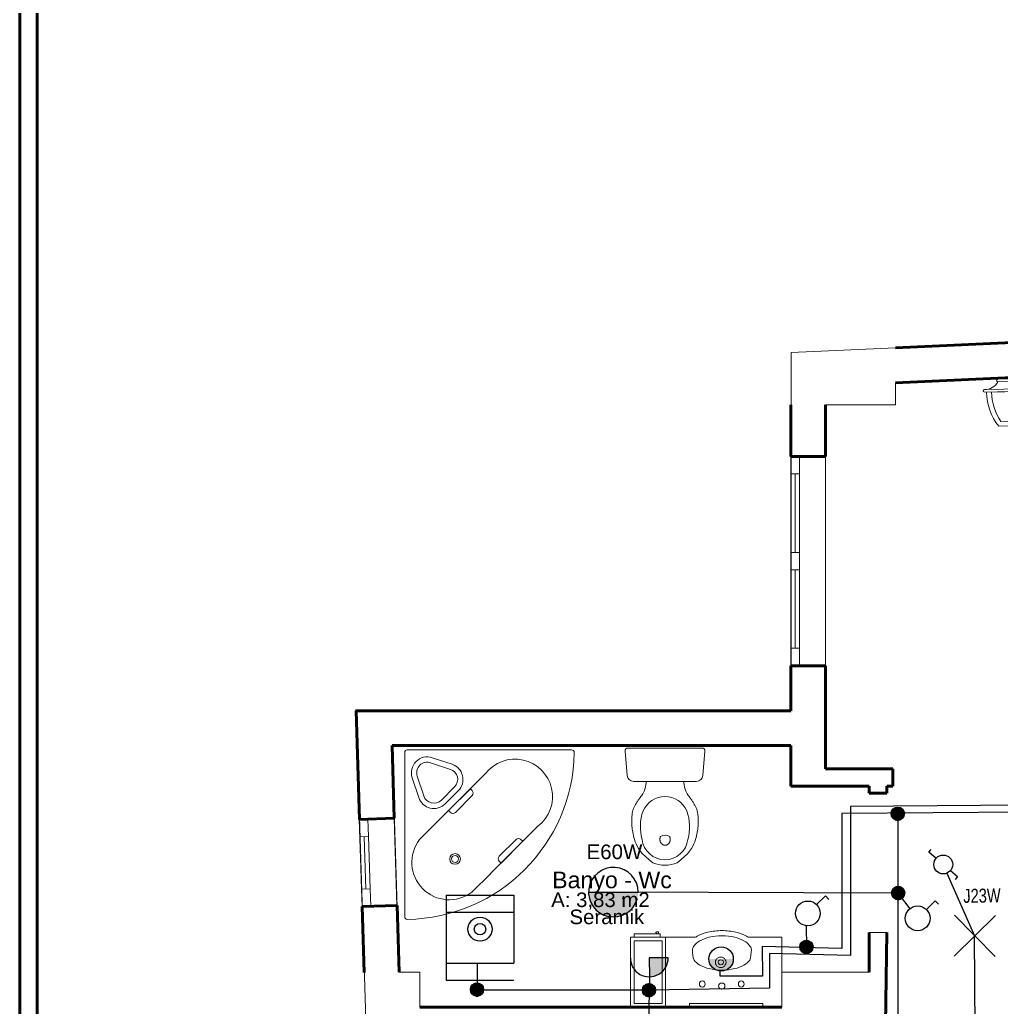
# Model space of a CAD drawing. Header units: millimetres. Extents: x -1335 to 33749, y 2338 to 5277.
# Drawn here: x 14125 to 14688, y 4144 to 4710 of the extents above; entities that cross this region are included whole.
import ezdxf
from ezdxf.enums import TextEntityAlignment as Align

# ---------------------------------------------------------------- set-up
doc = ezdxf.new("R2010")
doc.units = ezdxf.units.MM
doc.linetypes.add('ACAD_ISO03W100', pattern=[30, 12, -18])
for name, color, linetype, lineweight in [('DUVAR', 7, 'Continuous', 53), ('Linye-23', 220, 'Continuous', 25), ('Model Birimi - Mahal', 7, 'Continuous', 18), ('PENCERE', 1, 'Continuous', 20), ('SEMBOL', 51, 'Continuous', 0), ('tefriş', 65, 'Continuous', 18), ('tefrişler', 134, 'Continuous', 9), ('YALıTıM', 7, 'Continuous', 18), ('YESIL', 74, 'Continuous', 18)]:
    doc.layers.add(name, color=color, linetype=linetype, lineweight=lineweight)
doc.layers.add('LAMBA YAZI', color=51, linetype='Continuous')
doc.styles.add('LAMBA', font='arial.ttf', dxfattribs={"height": 12})
doc.styles.add('OLUŞTURULMUŞ_STİL_1', font='arial.ttf')
doc.styles.get("Standard").update_dxf_attribs({"font": 'arial.ttf'})

# ---------------------------------------------------------------- blocks, each defined once
blk = doc.blocks.new('16')
blk.add_line((1366.71, 587.33), (1370.02, 590.64))
for points in [[(1347.33, 596.83, 0.414214), (1346.58, 596.08), (1346.58, 549.58, 0.418871), (1347.34, 548.83, 0.404945), (1394.57, 596.07, 0.418871), (1393.82, 596.83)], [(1350.68, 583.4, 0.557537), (1358.13, 581.64), (1361.88, 585.38, 0.557537), (1360.12, 592.83), (1354.5, 594.7, 0.618034), (1348.81, 589.01)], [(1352.11, 583.87, 0.557537), (1357.07, 582.7), (1360.82, 586.44, 0.557537), (1359.64, 591.41), (1354.03, 593.28, 0.618034), (1350.24, 589.48)], [(1357.61, 578.24), (1358.13, 577.72, 0.414214), (1359.54, 577.72), (1364.3, 582.48, 0.414214), (1364.3, 583.89), (1363.78, 584.41)], [(1372.46, 563.39), (1371.95, 563.91, -0.414214), (1371.95, 565.32), (1376.7, 570.07, -0.414214), (1378.11, 570.07), (1378.63, 569.56)]]:
    blk.add_lwpolyline(points, format="xyb", close=True)
blk.add_lwpolyline([(1381.58, 572.49), (1386.88, 577.82, 0.873035), (1372.01, 592.63), (1353.38, 574.01, 1.142857), (1368.23, 559.16), (1381.57, 572.5)], format="xyb")
for radius in [1.5, 1]:
    blk.add_circle((1377.47, 582.57), radius)
blk = doc.blocks.new('15')
for p, q in [((557.09, 835.83), (557.09, 878.1)), ((558.8, 879.67), (572.63, 878.52)), ((576, 874.85), (576, 839.08)), ((584.19, 870.34), (584.67, 870.68)), ((584.67, 870.68), (585.12, 871.01)), ((585.12, 871.01), (585.55, 871.31)), ((585.55, 871.31), (585.96, 871.6)), ((585.96, 871.6), (586.35, 871.88)), ((586.35, 871.88), (586.74, 872.15)), ((586.74, 872.15), (587.12, 872.41)), ((587.12, 872.41), (587.5, 872.67)), ((587.5, 872.67), (587.89, 872.92)), ((587.89, 872.92), (588.28, 873.17)), ((588.28, 873.17), (588.68, 873.41)), ((588.68, 873.41), (589.08, 873.65)), ((589.08, 873.65), (589.48, 873.88)), ((589.48, 873.88), (589.88, 874.09)), ((589.88, 874.09), (590.27, 874.3)), ((590.27, 874.3), (590.67, 874.49)), ((590.67, 874.49), (591.06, 874.67)), ((591.06, 874.67), (591.45, 874.83)), ((591.45, 874.83), (591.84, 874.98)), ((591.84, 874.98), (592.23, 875.12)), ((592.23, 875.12), (592.63, 875.24)), ((592.63, 875.24), (593.04, 875.35)), ((593.04, 875.35), (593.46, 875.45)), ((593.46, 875.45), (593.9, 875.53)), ((593.9, 875.53), (594.35, 875.6)), ((594.35, 875.6), (594.82, 875.67)), ((594.82, 875.67), (595.3, 875.72)), ((595.3, 875.72), (595.78, 875.76)), ((595.78, 875.76), (596.28, 875.79)), ((596.28, 875.79), (596.77, 875.82)), ((596.77, 875.82), (597.27, 875.84)), ((597.27, 875.84), (597.77, 875.85)), ((597.77, 875.85), (598.26, 875.86)), ((598.26, 875.86), (598.75, 875.87)), ((598.75, 875.87), (599.26, 875.86)), ((599.26, 875.86), (599.79, 875.85)), ((599.79, 875.85), (600.36, 875.83)), ((600.36, 875.83), (600.96, 875.79)), ((600.96, 875.79), (601.62, 875.74)), ((601.62, 875.74), (602.34, 875.67)), ((602.34, 875.67), (603.12, 875.59)), ((603.12, 875.59), (603.98, 875.47)), ((603.98, 875.47), (604.89, 875.33)), ((604.89, 875.33), (605.87, 875.14)), ((605.87, 875.14), (606.91, 874.91)), ((606.91, 874.91), (608, 874.63)), ((608, 874.63), (609.14, 874.28)), ((609.14, 874.28), (610.32, 873.87)), ((610.32, 873.87), (611.56, 873.38)), ((611.56, 873.38), (612.85, 872.77)), ((612.85, 872.77), (614.2, 871.98)), ((614.2, 871.98), (615.63, 870.98)), ((615.63, 870.98), (617.14, 869.71)), ((576, 867.47), (577.77, 867.78)), ((577.77, 867.78), (579.25, 868.11)), ((579.25, 868.11), (580.49, 868.47)), ((580.49, 868.47), (581.51, 868.84)), ((581.51, 868.84), (582.36, 869.23)), ((582.36, 869.23), (583.06, 869.61)), ((583.06, 869.61), (583.66, 869.98)), ((583.66, 869.98), (584.19, 870.34)), ((617.14, 869.71), (618.75, 868.13)), ((618.75, 868.13), (620.47, 866.18)), ((620.47, 866.18), (622.31, 863.83)), ((607.58, 859.69), (607.45, 859.64)), ((607.74, 859.74), (607.58, 859.69)), ((607.92, 859.78), (607.74, 859.74)), ((608.11, 859.82), (607.92, 859.78)), ((608.32, 859.85), (608.11, 859.82)), ((608.54, 859.88), (608.32, 859.85)), ((608.75, 859.9), (608.54, 859.88)), ((608.96, 859.91), (608.75, 859.9)), ((609.16, 859.91), (608.96, 859.91)), ((609.35, 859.91), (609.16, 859.91)), ((609.53, 859.89), (609.35, 859.91)), ((609.71, 859.87), (609.53, 859.89)), ((609.87, 859.84), (609.71, 859.87)), ((610.03, 859.8), (609.87, 859.84)), ((610.19, 859.76), (610.03, 859.8)), ((610.34, 859.7), (610.19, 859.76)), ((610.49, 859.65), (610.34, 859.7)), ((610.63, 859.58), (610.49, 859.65)), ((610.77, 859.51), (610.63, 859.58)), ((610.91, 859.43), (610.77, 859.51)), ((611.04, 859.35), (610.91, 859.43)), ((611.16, 859.26), (611.04, 859.35)), ((611.28, 859.17), (611.16, 859.26)), ((607.45, 854.37), (607.58, 854.32)), ((607.58, 854.32), (607.74, 854.28)), ((607.74, 854.28), (607.92, 854.23)), ((607.92, 854.23), (608.11, 854.19)), ((608.11, 854.19), (608.32, 854.16)), ((608.32, 854.16), (608.54, 854.13)), ((608.54, 854.13), (608.75, 854.11)), ((608.75, 854.11), (608.96, 854.1)), ((608.96, 854.1), (609.16, 854.1)), ((609.16, 854.1), (609.35, 854.11)), ((609.35, 854.11), (609.53, 854.12)), ((609.53, 854.12), (609.71, 854.14)), ((609.71, 854.14), (609.87, 854.17)), ((609.87, 854.17), (610.03, 854.21)), ((610.03, 854.21), (610.19, 854.26)), ((610.19, 854.26), (610.34, 854.31)), ((610.34, 854.31), (610.49, 854.37)), ((610.49, 854.37), (610.63, 854.43)), ((610.63, 854.43), (610.77, 854.5)), ((610.77, 854.5), (610.91, 854.58)), ((610.91, 854.58), (611.04, 854.66)), ((611.04, 854.66), (611.16, 854.75)), ((611.16, 854.75), (611.28, 854.84)), ((611.4, 859.07), (611.28, 859.17)), ((611.28, 854.84), (611.4, 854.94)), ((611.51, 858.96), (611.4, 859.07)), ((611.4, 854.94), (611.51, 855.05)), ((611.62, 858.85), (611.51, 858.96)), ((611.51, 855.05), (611.62, 855.16)), ((611.72, 858.74), (611.62, 858.85)), ((611.62, 855.16), (611.72, 855.27)), ((611.81, 858.62), (611.72, 858.74)), ((611.72, 855.27), (611.81, 855.39)), ((611.9, 858.5), (611.81, 858.62)), ((611.81, 855.39), (611.9, 855.51)), ((611.98, 858.37), (611.9, 858.5)), ((611.9, 855.51), (611.98, 855.64)), ((612.05, 858.24), (611.98, 858.37)), ((611.98, 855.64), (612.05, 855.77)), ((612.11, 858.11), (612.05, 858.24)), ((612.05, 855.77), (612.11, 855.9)), ((612.17, 857.98), (612.11, 858.11)), ((612.11, 855.9), (612.17, 856.03)), ((612.22, 857.84), (612.17, 857.98)), ((612.17, 856.03), (612.22, 856.17)), ((612.27, 857.71), (612.22, 857.84)), ((612.22, 856.17), (612.27, 856.31)), ((612.3, 857.57), (612.27, 857.71)), ((612.27, 856.31), (612.3, 856.44)), ((612.33, 857.43), (612.3, 857.57)), ((612.3, 856.44), (612.33, 856.58)), ((612.35, 857.29), (612.33, 857.43)), ((612.33, 856.58), (612.35, 856.72)), ((612.36, 857.15), (612.35, 857.29)), ((612.35, 856.72), (612.36, 856.86)), ((612.36, 857.01), (612.36, 857.15)), ((612.36, 856.86), (612.36, 857.01)), ((620.47, 847.75), (622.31, 850.1)), ((576, 846.46), (577.77, 846.16)), ((577.77, 846.16), (579.25, 845.82)), ((579.25, 845.82), (580.49, 845.46)), ((580.49, 845.46), (581.51, 845.09)), ((581.51, 845.09), (582.36, 844.71)), ((582.36, 844.71), (583.06, 844.33)), ((583.06, 844.33), (583.66, 843.95)), ((583.66, 843.95), (584.19, 843.59)), ((584.19, 843.59), (584.67, 843.25)), ((584.67, 843.25), (585.12, 842.93)), ((585.12, 842.93), (585.55, 842.62)), ((585.55, 842.62), (585.96, 842.33)), ((614.2, 841.95), (615.63, 842.95)), ((615.63, 842.95), (617.14, 844.22)), ((617.14, 844.22), (618.75, 845.8)), ((618.75, 845.8), (620.47, 847.75)), ((585.96, 842.33), (586.35, 842.05)), ((586.35, 842.05), (586.74, 841.78)), ((586.74, 841.78), (587.12, 841.52)), ((587.12, 841.52), (587.5, 841.26)), ((587.5, 841.26), (587.89, 841.01)), ((587.89, 841.01), (588.28, 840.76)), ((588.28, 840.76), (588.68, 840.52)), ((588.68, 840.52), (589.08, 840.28)), ((589.08, 840.28), (589.48, 840.05)), ((589.48, 840.05), (589.88, 839.84)), ((589.88, 839.84), (590.27, 839.63)), ((590.27, 839.63), (590.67, 839.44)), ((590.67, 839.44), (591.06, 839.26)), ((591.06, 839.26), (591.45, 839.1)), ((591.45, 839.1), (591.84, 838.95)), ((591.84, 838.95), (592.23, 838.81)), ((592.23, 838.81), (592.63, 838.69)), ((592.63, 838.69), (593.04, 838.58)), ((593.04, 838.58), (593.46, 838.48)), ((593.46, 838.48), (593.9, 838.4)), ((593.9, 838.4), (594.35, 838.33)), ((594.35, 838.33), (594.82, 838.27)), ((594.82, 838.27), (595.3, 838.22)), ((595.3, 838.22), (595.78, 838.18)), ((595.78, 838.18), (596.28, 838.14)), ((596.28, 838.14), (596.77, 838.12)), ((596.77, 838.12), (597.27, 838.1)), ((597.27, 838.1), (597.77, 838.08)), ((597.77, 838.08), (598.26, 838.07)), ((598.26, 838.07), (598.75, 838.07)), ((598.75, 838.07), (599.26, 838.07)), ((599.26, 838.07), (599.79, 838.08)), ((599.79, 838.08), (600.36, 838.1)), ((600.36, 838.1), (600.96, 838.14)), ((600.96, 838.14), (601.62, 838.19)), ((601.62, 838.19), (602.34, 838.26)), ((602.34, 838.26), (603.12, 838.35)), ((603.12, 838.35), (603.98, 838.46)), ((603.98, 838.46), (604.89, 838.6)), ((604.89, 838.6), (605.87, 838.79)), ((605.87, 838.79), (606.91, 839.02)), ((606.91, 839.02), (608, 839.3)), ((608, 839.3), (609.14, 839.65)), ((609.14, 839.65), (610.32, 840.06)), ((610.32, 840.06), (611.56, 840.55)), ((611.56, 840.55), (612.85, 841.16)), ((612.85, 841.16), (614.2, 841.95)), ((572.63, 835.42), (558.8, 834.26))]:
    blk.add_line(p, q)
for centre, radius, start, end in [((558.67, 878.1), 1.58, 85.2364, 180), ((572.32, 874.85), 3.68, 0, 85.2364), ((601.84, 843.57), 27.39, 74.7335, 109.1492), ((598.19, 856.97), 13.57, 113.1334, 246.8666), ((607.46, 856.97), 13.12, 276.9435, 83.0565), ((611.7, 857.01), 5, 148.2253, 211.7747), ((606.09, 856.97), 17.62, 337.0686, 22.9314), ((601.84, 870.36), 27.39, 250.8508, 285.2665), ((572.32, 839.08), 3.68, 274.7636, 0), ((558.67, 835.83), 1.58, 180, 274.7636)]:
    blk.add_arc(centre, radius, start, end)
blk = doc.blocks.new('sHŞLMxgb')
at = {"layer": 'tefriş'}
for p, q in [((73391.12, -69022.65), (73406.12, -69022.65)), ((73391.12, -69022.65), (73391.12, -69024.65)), ((73404.86, -69021.56), (73403.86, -69021.56)), ((73403.86, -69022.65), (73403.86, -69022.17)), ((73404.86, -69022.16), (73404.86, -69022.65)), ((73406.12, -69022.65), (73406.12, -69024.65)), ((73389.12, -69024.65), (73409.12, -69024.65)), ((73389.12, -69064.65), (73389.12, -69024.65)), ((73409.12, -69024.65), (73409.12, -69064.65)), ((73409.12, -69024.65), (73426.32, -69024.65)), ((73409.12, -69024.65), (73409.12, -69064.65)), ((73473.12, -69024.65), (73456.5, -69024.65)), ((73475.85, -69024.65), (73473.12, -69024.65)), ((73475.85, -69064.65), (73475.85, -69024.65)), ((73464.91, -69062.65), (73422.89, -69062.65)), ((73422.89, -69062.65), (73422.89, -69064.65)), ((73464.91, -69062.65), (73464.91, -69064.65)), ((73409.12, -69064.65), (73389.12, -69064.65)), ((73473.12, -69064.65), (73409.12, -69064.65)), ((73473.12, -69064.65), (73475.85, -69064.65))]:
    blk.add_line(p, q, dxfattribs=at)
blk.add_lwpolyline([(73441.41, -69023.8, 0.056622), (73434.07, -69024.63, 0.07036), (73428.79, -69026.66, 0.106157), (73425.18, -69029.82, 0.161829), (73424.5, -69031.87, 0.081292), (73425.44, -69037.77, 0.09649), (73428.79, -69040.58, 0.07036), (73434.07, -69042.61, 0.056622), (73441.41, -69043.45, 0.056622), (73448.75, -69042.61, 0.07036), (73454.03, -69040.58, 0.09649), (73457.37, -69037.77, 0.081292), (73458.32, -69031.87, 0.161829), (73457.64, -69029.82, 0.106157), (73454.03, -69026.66, 0.07036), (73448.75, -69024.63, 0.056622)], format="xyb", close=True, dxfattribs=at)
blk.add_lwpolyline([(73456.5, -69024.65, 0.020465), (73455.49, -69024.04, 0.07036), (73449.42, -69021.71, 0.056622), (73441.41, -69020.8, 0.056622), (73433.4, -69021.71, 0.07036), (73427.33, -69024.04, 0.020465), (73426.32, -69024.65, 0.020465)], format="xyb", dxfattribs=at)
blk.add_lwpolyline([(73391.12, -69026.65), (73407.12, -69026.65), (73407.12, -69062.65), (73391.12, -69062.65)], close=True, dxfattribs=at)
for centre, radius, start, end in [((73403.86, -69021.86), 0.3, 89.9132, 269.8989), ((73404.86, -69021.86), 0.3, 270.1011, 90.0868), ((73440.7, -69038.97), 3, 89.2275, 270.7725), ((73440.7, -69038.97), 1.5, 88.4548, 271.5452), ((73440.78, -69038.97), 3, 269.2275, 90.7725), ((73440.78, -69038.97), 1.5, 268.4548, 91.5452), ((73430.29, -69051.42), 1.75, 93.3086, 266.6914), ((73430.08, -69051.42), 1.75, 273.3086, 86.6914), ((73441.29, -69052.62), 1.75, 90, 270), ((73441.29, -69052.62), 1.75, 86.4664, 273.5336), ((73441.39, -69052.62), 1.75, 270, 90), ((73441.39, -69052.62), 1.75, 270, 90), ((73452.6, -69051.42), 1.75, 93.3086, 266.6914), ((73452.39, -69051.42), 1.75, 273.3086, 86.6914)]:
    blk.add_arc(centre, radius, start, end, dxfattribs=at)
blk = doc.blocks.new('aSDŞFJL')
at = {"layer": 'tefrişler'}
for p, q in [((66371.09, -97273.2), (66385.2, -97273.2)), ((66446.35, -97273.2), (66432.24, -97273.2)), ((66371.92, -97275.08), (66387.14, -97275.08)), ((66445.52, -97275.08), (66430.3, -97275.08)), ((66451.53, -97286.38), (66365.91, -97286.38)), ((66451.53, -97287.34), (66365.95, -97287.34)), ((66366.74, -97286.29), (66450.7, -97286.29)), ((66446.28, -97291.16), (66371.08, -97291.16)), ((66446.32, -97290.2), (66371.12, -97290.2))]:
    blk.add_line(p, q, dxfattribs=at)
for centre in [(66411.93, -97251.2), (66404.38, -97252.34), (66415.85, -97254.98), (66400.89, -97257.76), (66408.66, -97256.19), (66400.65, -97262.42), (66406.16, -97261.39), (66411.72, -97261.32), (66417.21, -97261.39)]:
    blk.add_circle(centre, 0.588, dxfattribs=at)
for centre, radius, start, end in [((66408.17, -97259.26), 11.76, 328.9395, 213.9516), ((66404.78, -97249.37), 2.67, 208.173, 252.3833), ((66407.15, -97253.2), 2.7, 114.4188, 151.3514), ((66412.34, -97248.23), 2.67, 208.173, 252.3833), ((66414.7, -97252.06), 2.7, 114.4188, 151.3514), ((66412.25, -97252.84), 1.52, 12.1914, 80.2895), ((66400.53, -97250.88), 4.22, 306.6412, 331.2281), ((66404.7, -97253.98), 1.52, 12.1914, 80.2895), ((66409.06, -97253.22), 2.67, 208.173, 252.3833), ((66411.42, -97257.05), 2.7, 114.4188, 151.3514), ((66408.08, -97249.74), 4.22, 306.6412, 331.2281), ((66416.26, -97252.01), 2.67, 208.173, 252.3833), ((66418.62, -97255.84), 2.7, 114.4188, 151.3514), ((66416.17, -97256.61), 1.52, 12.1914, 80.2895), ((66401.29, -97254.78), 2.67, 208.173, 252.3833), ((66397.04, -97256.29), 4.22, 306.6412, 331.2281), ((66403.66, -97258.62), 2.7, 114.4188, 151.3514), ((66401.2, -97259.39), 1.52, 12.1914, 80.2895), ((66404.8, -97254.73), 4.22, 306.6412, 331.2281), ((66408.97, -97257.82), 1.52, 12.1914, 80.2895), ((66412, -97253.51), 4.22, 306.6412, 331.2281), ((66401.05, -97259.45), 2.67, 208.173, 252.3833), ((66403.41, -97263.28), 2.7, 114.4188, 151.3514), ((66400.96, -97264.06), 1.52, 12.1914, 80.2895), ((66406.57, -97258.42), 2.67, 208.173, 252.3833), ((66402.31, -97259.92), 4.22, 306.6412, 331.2281), ((66408.93, -97262.25), 2.7, 114.4188, 151.3514), ((66406.48, -97263.02), 1.52, 12.1914, 80.2895), ((66412.13, -97258.34), 2.67, 208.173, 252.3833), ((66407.87, -97259.85), 4.22, 306.6412, 331.2281), ((66414.49, -97262.18), 2.7, 114.4188, 151.3514), ((66412.04, -97262.95), 1.52, 12.1914, 80.2895), ((66417.61, -97258.42), 2.67, 208.173, 252.3833), ((66413.36, -97259.92), 4.22, 306.6412, 331.2281), ((66419.98, -97262.25), 2.7, 114.4188, 151.3514), ((66417.52, -97263.02), 1.52, 12.1914, 80.2895), ((66407.23, -97278.66), 15.57, 84.5098, 139.3308), ((66407.32, -97278.98), 14.02, 83.8812, 140.3812), ((66396.79, -97260.96), 4.22, 306.6412, 331.2281), ((66410.12, -97278.98), 14.02, 39.6188, 96.1188), ((66410.21, -97278.66), 15.57, 40.6692, 95.4902), ((66390.52, -97272.94), 5.33, 123.8864, 182.793), ((66391.49, -97257.65), 11.55, 250.0788, 289.9212), ((66391.81, -97257.81), 13.11, 253.937, 291.0832), ((66425.63, -97257.81), 13.11, 248.9168, 286.063), ((66425.95, -97257.65), 11.55, 250.0788, 289.9212), ((66426.92, -97272.94), 5.33, 357.207, 56.1136), ((66388.55, -97286.26), 21.81, 143.204, 180.0676), ((66392.24, -97273.77), 5.27, 140.3542, 194.3906), ((66425.2, -97273.77), 5.27, 345.6094, 39.6458), ((66428.89, -97286.26), 21.81, 359.9324, 36.796), ((66389.29, -97286.27), 20.66, 147.1989, 180.0504), ((66428.15, -97286.27), 20.66, 359.9496, 32.8011), ((66365.91, -97286.86), 0.478, 90.7177, 274.7796), ((66366.05, -97293.25), 5.91, 30.9883, 90.9448), ((66451.39, -97293.25), 5.91, 89.0552, 149.0117), ((66451.53, -97286.86), 0.478, 265.2204, 89.2823), ((66371.12, -97290.68), 0.478, 90.7177, 274.7796), ((66446.32, -97290.68), 0.478, 265.2204, 89.2823)]:
    blk.add_arc(centre, radius, start, end, dxfattribs=at)

msp = doc.modelspace()

# ---------------------------------------------------------------- hatches: boundary and pattern name
at = {"linetype": 'ACAD_ISO03W100', "ltscale": 10}
for color, points in [(2, [(14451.33, 4210.36, 1), (14479.74, 4210.36)]), (256, [(14486.2, 4161.85), (14486.64, 4161.86, 0.402331), (14496.95, 4172.79), (14486.11, 4172.7)]), (2, [(14520.21, 4172.03, 1), (14534.15, 4172.03)])]:
    msp.add_hatch(color=color, dxfattribs=at).paths.add_polyline_path(points)

# ---------------------------------------------------------------- linework, layer by layer
for p, q in [((14625.11, 4257.1), (14631.87, 4257.1)), ((14625.24, 4257.34), (14631.74, 4257.34)), ((14625.4, 4257.57), (14631.59, 4257.57)), ((14625.58, 4257.81), (14631.41, 4257.81)), ((14625.79, 4258.05), (14631.19, 4258.05)), ((14626.05, 4258.28), (14630.94, 4258.28)), ((14626.36, 4258.52), (14630.63, 4258.52)), ((14626.76, 4258.76), (14630.23, 4258.76)), ((14627.33, 4258.99), (14629.66, 4258.99)), ((14624.71, 4255.44), (14632.28, 4255.44)), ((14624.71, 4255.2), (14628.47, 4255.2)), ((14624.72, 4255.68), (14632.27, 4255.68)), ((14624.73, 4254.97), (14632.26, 4254.97)), ((14624.74, 4255.92), (14632.25, 4255.92)), ((14624.76, 4254.73), (14632.22, 4254.73)), ((14624.78, 4256.15), (14632.2, 4256.15)), ((14624.81, 4254.49), (14632.18, 4254.49)), ((14624.84, 4256.39), (14632.15, 4256.39)), ((14624.88, 4254.26), (14632.11, 4254.26)), ((14624.91, 4256.63), (14632.07, 4256.63)), ((14624.96, 4254.02), (14632.03, 4254.02)), ((14625, 4256.86), (14631.98, 4256.86)), ((14625.06, 4253.78), (14631.93, 4253.78)), ((14625.18, 4253.55), (14631.8, 4253.55)), ((14625.33, 4253.31), (14631.66, 4253.31)), ((14625.5, 4253.07), (14631.49, 4253.07)), ((14625.69, 4252.84), (14631.29, 4252.84)), ((14625.93, 4252.6), (14631.06, 4252.6)), ((14626.21, 4252.36), (14630.77, 4252.36)), ((14626.57, 4252.13), (14630.42, 4252.13)), ((14627.04, 4251.89), (14629.95, 4251.89)), ((14627.86, 4251.65), (14629.12, 4251.65)), ((14629.06, 4255.2), (14632.28, 4255.2)), ((14646.32, 4233.22), (14647.71, 4234.87)), ((14650.44, 4229.73), (14646.32, 4233.22)), ((14658.67, 4222.75), (14662.79, 4219.26)), ((14662.79, 4219.26), (14661.4, 4217.61)), ((14625.48, 4211.88), (14631.98, 4211.88)), ((14625.63, 4212.12), (14631.82, 4212.12)), ((14625.81, 4212.35), (14631.64, 4212.35)), ((14626.03, 4212.59), (14631.43, 4212.59)), ((14626.28, 4212.83), (14631.17, 4212.83)), ((14626.59, 4213.06), (14630.86, 4213.06)), ((14626.99, 4213.3), (14630.46, 4213.3)), ((14627.56, 4213.54), (14629.89, 4213.54)), ((14369.62, 4208.64), (14408.58, 4208.64)), ((14369.62, 4208.64), (14369.62, 4169.68)), ((14408.58, 4208.64), (14408.58, 4169.68)), ((14408.58, 4208.64), (14408.58, 4169.68)), ((14581.99, 4203.21), (14587.01, 4208.23)), ((14587.01, 4208.23), (14589.02, 4206.22)), ((14624.94, 4209.98), (14632.52, 4209.98)), ((14624.94, 4209.75), (14628.71, 4209.75)), ((14624.95, 4210.22), (14632.5, 4210.22)), ((14624.96, 4209.51), (14632.49, 4209.51)), ((14624.98, 4210.46), (14632.48, 4210.46)), ((14625, 4209.27), (14632.46, 4209.27)), ((14625.02, 4210.69), (14632.44, 4210.69)), ((14625.05, 4209.04), (14632.41, 4209.04)), ((14625.07, 4210.93), (14632.38, 4210.93)), ((14625.11, 4208.8), (14632.34, 4208.8)), ((14625.15, 4211.17), (14632.31, 4211.17)), ((14625.19, 4208.56), (14632.26, 4208.56)), ((14625.24, 4211.4), (14632.22, 4211.4)), ((14625.3, 4208.33), (14632.16, 4208.33)), ((14625.35, 4211.64), (14632.11, 4211.64)), ((14625.42, 4208.09), (14632.04, 4208.09)), ((14625.56, 4207.85), (14631.89, 4207.85)), ((14625.73, 4207.62), (14631.73, 4207.62)), ((14625.93, 4207.38), (14631.53, 4207.38)), ((14626.16, 4207.14), (14631.29, 4207.14)), ((14626.45, 4206.91), (14631.01, 4206.91)), ((14626.8, 4206.67), (14630.65, 4206.67)), ((14627.27, 4206.43), (14630.18, 4206.43)), ((14628.1, 4206.2), (14629.36, 4206.2)), ((14629.29, 4209.75), (14632.51, 4209.75)), ((14644.9, 4200.41), (14649.92, 4205.43)), ((14649.92, 4205.43), (14651.93, 4203.43)), ((14369.62, 4198.88), (14408.58, 4198.88)), ((14369.62, 4198.88), (14369.62, 4159.93)), ((14572.36, 4179.04), (14579.94, 4179.04)), ((14572.36, 4178.81), (14576.13, 4178.81)), ((14572.37, 4179.28), (14579.93, 4179.28)), ((14572.38, 4178.57), (14579.91, 4178.57)), ((14572.4, 4179.52), (14579.9, 4179.52)), ((14572.42, 4178.33), (14579.88, 4178.33)), ((14572.44, 4179.76), (14579.86, 4179.76)), ((14572.47, 4178.1), (14579.83, 4178.1)), ((14572.49, 4179.99), (14579.8, 4179.99)), ((14572.53, 4177.86), (14579.76, 4177.86)), ((14572.57, 4180.23), (14579.73, 4180.23)), ((14572.66, 4180.47), (14579.64, 4180.47)), ((14572.77, 4180.7), (14579.53, 4180.7)), ((14572.9, 4180.94), (14579.4, 4180.94)), ((14573.05, 4181.18), (14579.24, 4181.18)), ((14573.23, 4181.41), (14579.06, 4181.41)), ((14573.45, 4181.65), (14578.85, 4181.65)), ((14573.7, 4181.89), (14578.59, 4181.89)), ((14574.02, 4182.12), (14578.28, 4182.12)), ((14574.41, 4182.36), (14577.88, 4182.36)), ((14574.98, 4182.6), (14577.31, 4182.6)), ((14576.71, 4178.81), (14579.93, 4178.81)), ((14572.62, 4177.62), (14579.68, 4177.62)), ((14572.72, 4177.39), (14579.58, 4177.39)), ((14572.84, 4177.15), (14579.46, 4177.15)), ((14572.98, 4176.91), (14579.32, 4176.91)), ((14573.15, 4176.68), (14579.15, 4176.68)), ((14573.35, 4176.44), (14578.95, 4176.44)), ((14573.58, 4176.2), (14578.71, 4176.2)), ((14573.87, 4175.97), (14578.43, 4175.97)), ((14574.22, 4175.73), (14578.07, 4175.73)), ((14574.7, 4175.49), (14577.6, 4175.49)), ((14575.52, 4175.26), (14576.78, 4175.26)), ((14369.62, 4169.68), (14408.58, 4169.68)), ((14369.62, 4159.93), (14408.58, 4159.93)), ((14383.67, 4155.31), (14391.09, 4155.31)), ((14383.73, 4155.55), (14391.03, 4155.55)), ((14383.8, 4155.78), (14390.96, 4155.78)), ((14383.89, 4156.02), (14390.87, 4156.02)), ((14384, 4156.26), (14390.76, 4156.26)), ((14384.13, 4156.49), (14390.63, 4156.49)), ((14384.28, 4156.73), (14390.48, 4156.73)), ((14384.47, 4156.97), (14390.29, 4156.97)), ((14384.68, 4157.2), (14390.08, 4157.2)), ((14384.94, 4157.44), (14389.82, 4157.44)), ((14385.25, 4157.68), (14389.51, 4157.68)), ((14385.64, 4157.91), (14389.12, 4157.91)), ((14386.21, 4158.15), (14388.55, 4158.15)), ((14482.27, 4155.21), (14489.58, 4155.21)), ((14482.35, 4155.44), (14489.51, 4155.44)), ((14482.44, 4155.68), (14489.42, 4155.68)), ((14482.55, 4155.92), (14489.31, 4155.92)), ((14482.68, 4156.15), (14489.18, 4156.15)), ((14482.83, 4156.39), (14489.02, 4156.39)), ((14483.01, 4156.63), (14488.84, 4156.63)), ((14483.23, 4156.86), (14488.63, 4156.86)), ((14483.48, 4157.1), (14488.37, 4157.1)), ((14483.8, 4157.34), (14488.06, 4157.34)), ((14484.19, 4157.57), (14487.66, 4157.57)), ((14484.76, 4157.81), (14487.09, 4157.81)), ((14383.59, 4154.6), (14391.17, 4154.6)), ((14383.6, 4154.84), (14391.16, 4154.84)), ((14383.6, 4154.36), (14391.16, 4154.36)), ((14383.62, 4154.13), (14391.14, 4154.13)), ((14383.63, 4155.07), (14391.13, 4155.07)), ((14383.65, 4153.89), (14391.11, 4153.89)), ((14383.7, 4153.65), (14391.06, 4153.65)), ((14383.76, 4153.42), (14391, 4153.42)), ((14383.85, 4153.18), (14390.91, 4153.18)), ((14383.95, 4152.94), (14390.81, 4152.94)), ((14384.07, 4152.71), (14390.69, 4152.71)), ((14384.21, 4152.47), (14390.55, 4152.47)), ((14384.38, 4152.23), (14390.38, 4152.23)), ((14384.58, 4152), (14390.18, 4152)), ((14384.82, 4151.76), (14389.94, 4151.76)), ((14385.1, 4151.52), (14389.66, 4151.52)), ((14385.45, 4151.28), (14389.31, 4151.28)), ((14385.93, 4151.05), (14388.83, 4151.05)), ((14386.75, 4150.81), (14388.01, 4150.81)), ((14482.14, 4154.26), (14489.72, 4154.26)), ((14482.14, 4154.02), (14489.71, 4154.02)), ((14482.15, 4154.5), (14489.71, 4154.5)), ((14482.16, 4153.79), (14489.69, 4153.79)), ((14482.18, 4154.73), (14489.68, 4154.73)), ((14482.2, 4153.55), (14489.66, 4153.55)), ((14482.22, 4154.97), (14489.64, 4154.97)), ((14482.25, 4153.31), (14489.61, 4153.31)), ((14482.31, 4153.08), (14489.54, 4153.08)), ((14482.4, 4152.84), (14489.46, 4152.84)), ((14482.5, 4152.6), (14489.36, 4152.6)), ((14482.62, 4152.37), (14489.24, 4152.37)), ((14482.76, 4152.13), (14489.1, 4152.13)), ((14482.93, 4151.89), (14488.93, 4151.89)), ((14483.13, 4151.66), (14488.73, 4151.66)), ((14483.36, 4151.42), (14488.49, 4151.42)), ((14483.65, 4151.18), (14488.21, 4151.18)), ((14484, 4150.94), (14487.85, 4150.94)), ((14484.48, 4150.71), (14487.38, 4150.71)), ((14485.3, 4150.47), (14486.56, 4150.47))]:
    msp.add_line(p, q)
at = {"color": 1, "linetype": 'ACAD_ISO03W100', "ltscale": 10}
msp.add_line((14451.33, 4210.36), (14479.74, 4210.36), dxfattribs=at)
at = {"color": 2}
for p, q in [((14660.79, 4173.72), (14684.48, 4196.9)), ((14684.22, 4173.46), (14661.05, 4197.16))]:
    msp.add_line(p, q, dxfattribs=at)
at = {"linetype": 'ACAD_ISO03W100', "ltscale": 10}
for p, q in [((14496.96, 4172.79), (14486.11, 4172.7)), ((14486.11, 4172.7), (14486.2, 4161.88))]:
    msp.add_line(p, q, dxfattribs=at)
at = {"color": 1, "ltscale": 10}
for p, q in [((14387.53, 4169.8), (14387.53, 4161.38)), ((14486.16, 4162.1), (14486.16, 4153.68))]:
    msp.add_line(p, q, dxfattribs=at)
for centre, radius in [((14628.49, 4255.39), 3.79), ((14654.56, 4226.24), 5.4), ((14628.73, 4209.93), 3.79), ((14576.97, 4198.19), 7.1), ((14639.88, 4195.39), 7.1), ((14389.1, 4189.16), 6.88), ((14389.1, 4189.16), 6.88), ((14389.1, 4189.16), 3.28), ((14389.1, 4189.16), 3.28), ((14576.15, 4178.99), 3.79), ((14387.38, 4154.55), 3.79), ((14485.93, 4154.21), 3.79)]:
    msp.add_circle(centre, radius)
at = {"color": 1}
msp.add_circle((14527.28, 4172.05), 6.97, dxfattribs=at)
msp.add_arc((14465.54, 4210.36), 14.21, 0, 344.9638, dxfattribs=at)
at = {"linetype": 'ByBlock'}
msp.add_arc((14486.1, 4172.7), 10.85, 180.4979, 0.4979, dxfattribs=at)
at = {"layer": 'DUVAR'}
for p, q in [((15012.28, 4539.63), (14627.15, 4522.39)), ((15012.28, 4519.61), (14627.15, 4502.37)), ((14567.15, 4489.7), (14567.15, 4460.17)), ((14587.15, 4489.7), (14587.15, 4460.17)), ((14587.15, 4460.17), (14567.15, 4460.17)), ((14587.16, 4460.17), (14567.15, 4460.17)), ((14587.16, 4460.17), (14567.16, 4460.17)), ((14587.16, 4460.17), (14567.16, 4460.17)), ((14587.16, 4460.17), (14567.16, 4460.17)), ((14587.16, 4460.17), (14567.16, 4460.17)), ((14587.16, 4460.17), (14567.16, 4460.17)), ((14587.15, 4340.17), (14567.14, 4340.17)), ((14567.15, 4340.17), (14567.15, 4314.36)), ((14587.15, 4340.17), (14567.15, 4340.17)), ((14587.15, 4340.17), (14567.15, 4340.17)), ((14587.15, 4340.17), (14567.15, 4340.17)), ((14587.15, 4340.17), (14567.15, 4340.17)), ((14587.15, 4340.17), (14567.15, 4340.17)), ((14587.15, 4340.17), (14567.15, 4340.17)), ((14587.15, 4340.17), (14587.15, 4281.13)), ((14567.15, 4314.36), (14317.83, 4314.36)), ((14318.05, 4314.36), (14319.99, 4252.06)), ((14567.15, 4294.36), (14338.68, 4294.36)), ((14338.68, 4294.36), (14339.98, 4252.72)), ((14567.15, 4294.36), (14567.15, 4271.13)), ((14625.64, 4281.13), (14587.15, 4281.13)), ((14625.64, 4281.13), (14625.64, 4271.13)), ((14612.15, 4271.13), (14567.15, 4271.13)), ((14612.15, 4271.13), (14612.15, 4267.18)), ((14622.15, 4271.13), (14622.15, 4267.18)), ((14625.64, 4271.13), (14622.15, 4271.13)), ((14612.15, 4267.18), (14622.15, 4267.18)), ((14319.88, 4252.06), (14339.88, 4252.71)), ((14319.89, 4252.06), (14339.87, 4252.72)), ((14339.96, 4252.72), (14319.89, 4252.06)), ((14339.88, 4252.72), (14319.89, 4252.06)), ((14339.88, 4252.72), (14319.89, 4252.06)), ((14339.88, 4252.72), (14319.89, 4252.06)), ((14339.88, 4252.72), (14319.89, 4252.06)), ((14339.98, 4252.72), (14319.89, 4252.06)), ((14339.88, 4252.71), (14319.89, 4252.06)), ((14319.89, 4252.06), (14319.89, 4252.06)), ((14339.87, 4252.72), (14339.87, 4252.71)), ((14339.87, 4252.72), (14339.87, 4252.71)), ((14339.88, 4252.72), (14339.88, 4252.71)), ((14341.52, 4202.74), (14321.53, 4202.09)), ((14321.53, 4202.09), (14341.52, 4202.74)), ((14341.52, 4202.74), (14321.53, 4202.09)), ((14341.52, 4202.74), (14321.53, 4202.09)), ((14341.54, 4202.74), (14321.53, 4202.09)), ((14321.55, 4202.09), (14322.73, 4164.36)), ((14341.54, 4202.74), (14342.74, 4164.42)), ((14612.15, 4187.18), (14612.15, 4164.42)), ((14622.15, 4187.18), (14621.44, 4134.42)), ((14562.15, 4144.42), (14354.6, 4144.42))]:
    msp.add_line(p, q, dxfattribs=at)
at = {"layer": 'DUVAR', "color": 0}
for p, q in [((14587.16, 4460.17), (14567.16, 4460.17)), ((14587.15, 4340.17), (14567.15, 4340.17)), ((14587.15, 4340.17), (14567.15, 4340.17)), ((14339.88, 4252.72), (14339.88, 4252.71))]:
    msp.add_line(p, q, dxfattribs=at)
at = {"layer": 'DUVAR'}
msp.add_lwpolyline([(15240.03, 5276.58), (14125.36, 5276.58), (14125.36, 2376.9), (15240.03, 2376.9)], close=True, dxfattribs=at)
msp.add_lwpolyline([(14135.36, 5266.58), (14135.36, 2386.9), (15230.03, 2386.9), (15230.03, 5266.58), (14135.36, 5266.58)], dxfattribs=at)
at = {"layer": 'Linye-23'}
for p, q in [((14736.21, 4260.56), (14601.41, 4259.4)), ((14601.41, 4259.4), (14601.41, 4174.04)), ((14732.2, 4256.53), (14596.41, 4255.5)), ((14596.41, 4255.5), (14596.41, 4178.16)), ((14628.74, 4126.81), (14628.75, 4255.68)), ((14656.6, 4221.24), (14672.5, 4185.29)), ((14465.84, 4210.58), (14628.72, 4209.89)), ((14470.66, 4206.83), (14471.98, 4206.67)), ((14628.79, 4209.6), (14635.33, 4200.85)), ((14576.36, 4178.83), (14576.29, 4191.09)), ((14673.37, 3986.55), (14672.55, 4185.28)), ((14596.41, 4178.16), (14550.84, 4179.18)), ((14550.84, 4179.18), (14550.95, 4162.26)), ((14601.41, 4174.04), (14555.05, 4175.14)), ((14555.05, 4175.14), (14555.05, 4155.3)), ((14387.51, 4161.53), (14387.43, 4154.2)), ((14526.68, 4162.26), (14526.68, 4165.08)), ((14550.95, 4162.26), (14526.68, 4162.26)), ((14387.4, 4158.34), (14387.4, 4154.44)), ((14555.05, 4155.3), (14486.07, 4154.2)), ((14486.07, 4154.2), (14387.28, 4154.2)), ((14387.91, 4154.77), (14387.91, 4154.86)), ((14485.78, 4117.99), (14486.19, 4154.35)), ((14486.48, 4153.87), (14486.21, 4153.87)), ((14486.23, 4152.13), (14486.23, 4152.13)), ((14486.46, 4154.43), (14486.46, 4154.52)), ((14489.7, 4153.87), (14486.46, 4153.87)), ((14486.39, 4144.42), (14486.39, 4144.47)), ((14486.53, 4149.41), (14486.53, 4149.46))]:
    msp.add_line(p, q, dxfattribs=at)
at = {"layer": 'PENCERE', "color": 21, "linetype": 'Continuous', "lineweight": 20}
for p, q in [((14567.15, 4340.17), (14567.16, 4460.17)), ((14587.16, 4460.17), (14567.16, 4460.17)), ((14587.16, 4460.17), (14587.15, 4340.17)), ((14567.14, 4405.17), (14567.15, 4450.17)), ((14569.64, 4405.17), (14569.65, 4450.17)), ((14569.64, 4430.17), (14569.65, 4450.17)), ((14572.14, 4405.17), (14572.15, 4450.17)), ((14569.63, 4395.17), (14569.65, 4350.17)), ((14572.13, 4395.17), (14572.15, 4350.17)), ((14567.13, 4385.17), (14567.15, 4350.17)), ((14587.15, 4340.17), (14567.15, 4340.17)), ((14339.88, 4252.72), (14319.89, 4252.06)), ((14321.53, 4202.09), (14319.89, 4252.06)), ((14339.88, 4252.72), (14341.52, 4202.74)), ((14321.2, 4212.08), (14320.22, 4242.06)), ((14322.71, 4242.15), (14323.7, 4212.16)), ((14323.7, 4212.16), (14322.72, 4242.15)), ((14326.2, 4212.24), (14325.21, 4242.23)), ((14325.21, 4242.23), (14326.2, 4212.24)), ((14320.54, 4232.07), (14321.2, 4212.08)), ((14341.52, 4202.74), (14321.53, 4202.09))]:
    msp.add_line(p, q, dxfattribs=at)
for points in [[(14572.16, 4460.17), (14572.15, 4450.17), (14567.15, 4450.17), (14567.16, 4460.17)], [(14572.14, 4405.17), (14572.13, 4395.17), (14567.13, 4395.17), (14567.14, 4405.17)], [(14572.15, 4340.17), (14572.15, 4350.17), (14567.15, 4350.17), (14567.15, 4340.17)], [(14324.88, 4252.22), (14325.21, 4242.23), (14320.22, 4242.06), (14319.89, 4252.06)], [(14326.53, 4202.25), (14326.2, 4212.24), (14321.2, 4212.08), (14321.53, 4202.09)]]:
    msp.add_lwpolyline(points, close=True, dxfattribs=at)
at = {"layer": 'YALıTıM'}
for points in [[(14625.64, 4281.13), (14587.15, 4281.13), (14587.15, 4489.7), (14627.15, 4489.7), (14627.15, 4502.37), (15012.28, 4519.61), (15012.28, 4479.63), (15022.28, 4479.63), (15022.28, 4164.36), (14752.46, 4164.36), (14752.46, 4281.13), (14715.64, 4281.13)], [(14622.15, 4187.18), (14612.15, 4187.18), (14612.15, 4164.42), (14562.15, 4164.42), (14562.15, 4144.42), (14354.6, 4144.42), (14354.6, 4164.42), (14342.74, 4164.42), (14338.68, 4294.36), (14567.15, 4294.36), (14567.15, 4271.13), (14612.15, 4271.13)], [(14622.15, 4271.13), (14625.64, 4271.13)]]:
    msp.add_lwpolyline(points, dxfattribs=at)
at = {"layer": 'YESIL'}
msp.add_lwpolyline([(14567.43, 4519.64), (15042.56, 4540.91), (15042.56, 4164.3), (14742.74, 4164.3), (14742.74, 3661.43), (14912.74, 3661.43), (14912.74, 3816.26), (15042.56, 3816.26), (15042.56, 3172.44), (14353.17, 3198.84), (14318.11, 4314.3), (14567.43, 4314.3)], close=True, dxfattribs=at)

# ---------------------------------------------------------------- block references
at = {"layer": 'DUVAR', "color": 1, "xscale": 1.49999999999963, "yscale": 1.49999999999963, "zscale": 1.49999999999963, "rotation": 181.1729928535055}
msp.add_blockref('aSDŞFJL', (117321.91, -139361.45), dxfattribs=at)
at = {"layer": 'tefriş'}
for name, p, xscale, yscale, zscale, rotation in [('16', (15554.51, 7018.78), -2.025000000372529, 2.025000000372529, 2.024999999999999, 90), ('15', (13631.28, 4854.5), 1.00800000037998, 1.00800000037998, 1.00800000037998, 270)]:
    msp.add_blockref(name, p, dxfattribs=dict(at, xscale=xscale, yscale=yscale, zscale=zscale, rotation=rotation))
at = {"layer": 'YALıTıM'}
msp.add_blockref('sHŞLMxgb', (-58913.7, 73209.12), dxfattribs=at)

# ---------------------------------------------------------------- texts
at = {"layer": 'LAMBA YAZI', "style": 'LAMBA'}
msp.add_text('E60W ', height=8.4, rotation=359.9993, dxfattribs=at).set_placement((14467.75, 4229.29), align=Align.CENTER)
at = {"layer": 'Model Birimi - Mahal', "color": 161, "linetype": 'Continuous', "lineweight": 25, "rotation": 359.996, "style": 'OLUŞTURULMUŞ_STİL_1'}
for s, insert, char_height, attachment_point in [('Banyo - Wc{\\fArial|b0|i0|c186|p34;  }', (14430.46, 4222.13), 9.4949, 1), ('{\\fArial|b0|i0|c186|p34;A: }3{\\fArial|b0|i0|c186|p34;,}83{\\fArial|b0|i0|c186|p34; m2}', (14486.35, 4210.18), 8.36, 3), ('Seramik', (14483.21, 4200.39), 8.36, 3)]:
    msp.add_mtext(s, dxfattribs=dict(at, insert=insert, char_height=char_height, attachment_point=attachment_point))
at = {"layer": 'SEMBOL', "width": 0.75}
msp.add_text('J23W', height=8, rotation=0.9174, dxfattribs=at).set_placement((14666.1, 4204.19))

doc.saveas('drawing.dxf')
